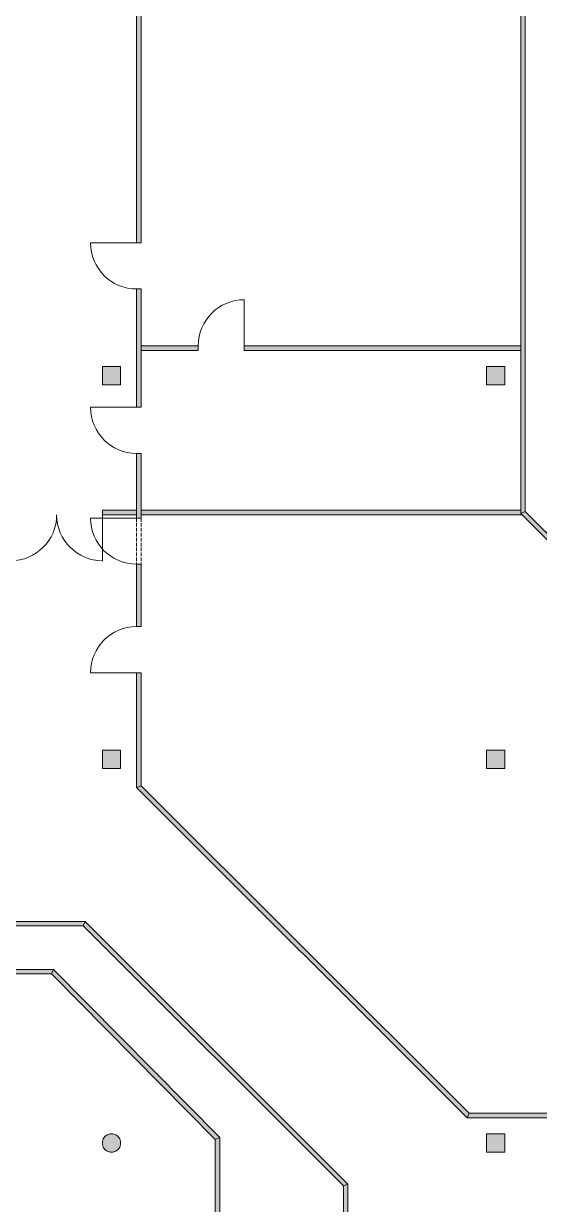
# Model space of a CAD drawing. Header units: inches. Extents: x 33931 to 204452, y 8264 to 159539.
# Drawn here: x 151480 to 162758, y 57968 to 83819 of the extents above; entities that cross this region are included whole.
import ezdxf

# ---------------------------------------------------------------- set-up
doc = ezdxf.new("R2010")
doc.units = ezdxf.units.IN
doc.header["$LTSCALE"] = 200
doc.header["$MEASUREMENT"] = 0
for name, pattern in [('AUSGEZOGEN', [0]), ('Standardmuster', [0]), ('VERDECKT2_S2', [0.54, 0.4, -0.14])]:
    doc.linetypes.add(name, pattern=pattern)
doc.layers.add('Grundebene', color=7, linetype='Continuous')

# ---------------------------------------------------------------- blocks, each defined once
blk = doc.blocks.new('COMPLEXOBJECT_20-3491')
at = {"layer": 'Grundebene', "color": 18, "linetype": 'AUSGEZOGEN', "lineweight": 13, "true_color": 0x000000}
blk.add_lwpolyline([(161180.246935, 59863.75), (166095.957615, 59863.75), (166095.957615, 59963.75), (161221.668295, 59963.75), (161180.246935, 59863.75)], dxfattribs=at)
blk = doc.blocks.new('COMPLEXOBJECT_21-3499')
at = {"layer": 'Grundebene', "color": 18, "linetype": 'AUSGEZOGEN', "lineweight": 13, "true_color": 0x000000}
for points in [[(153950.957615, 86408.75), (153950.957615, 79018.75), (154050.957615, 79018.75), (154050.957615, 86408.75), (153950.957615, 86408.75)], [(154050.957615, 75418.75), (154050.957615, 78008.75), (153950.957615, 78008.75), (153950.957615, 75418.75), (154050.957615, 75418.75)], [(153950.957615, 74408.75), (153950.957615, 72993.75), (154050.957615, 72993.75), (154050.957615, 74408.75), (153950.957615, 74408.75)], [(153950.957615, 71983.75), (153950.957615, 70618.75), (154050.957615, 70618.75), (154050.957615, 71983.75), (153950.957615, 71983.75)], [(154050.957615, 67134.46068), (154050.957615, 69608.75), (153950.957615, 69608.75), (153950.957615, 67093.03932), (154050.957615, 67134.46068)]]:
    blk.add_lwpolyline(points, dxfattribs=at)
blk = doc.blocks.new('COMPLEXOBJECT_35-34DD')
at = {"layer": 'Grundebene', "color": 18, "linetype": 'AUSGEZOGEN', "lineweight": 13, "true_color": 0x000000}
for points in [[(154050.957615, 76663.75), (155295.957615, 76663.75), (155295.957615, 76763.75), (154050.957615, 76763.75), (154050.957615, 76663.75)], [(156305.957615, 76663.75), (162350.957615, 76663.75), (162350.957615, 76763.75), (156305.957615, 76763.75), (156305.957615, 76663.75)]]:
    blk.add_lwpolyline(points, dxfattribs=at)
blk = doc.blocks.new('COMPLEXOBJECT_83-35F9')
at = {"layer": 'Grundebene', "color": 18, "linetype": 'AUSGEZOGEN', "lineweight": 13, "true_color": 0x000000}
for points in [[(150456.606895, 73063.75), (151195.957615, 73063.75), (151195.957615, 73163.75), (150456.540435, 73163.75), (150456.606895, 73063.75)], [(153950.957615, 73163.75), (153205.957615, 73163.75), (153205.957615, 73063.75), (153950.957615, 73063.75), (153950.957615, 73163.75)]]:
    blk.add_lwpolyline(points, dxfattribs=at)
blk = doc.blocks.new('door-51F5')
at = {"layer": 'Grundebene', "color": 18, "linetype": 'Standardmuster', "lineweight": 13, "true_color": 0x000000}
blk.add_line((153950.957615, 75418.75), (152940.957615, 75418.75), dxfattribs=at)
blk.add_arc((153950.957615, 75418.75), 1010, 180, 270, dxfattribs=at)
blk = doc.blocks.new('door-51FD')
at = {"layer": 'Grundebene', "color": 18, "linetype": 'Standardmuster', "lineweight": 13, "true_color": 0x000000}
blk.add_line((153950.957615, 72993.75), (152940.957615, 72993.75), dxfattribs=at)
blk.add_arc((153950.957615, 72993.75), 1010, 180, 270, dxfattribs=at)
blk = doc.blocks.new('door-5205')
at = {"layer": 'Grundebene', "color": 18, "linetype": 'Standardmuster', "lineweight": 13, "true_color": 0x000000}
blk.add_line((153950.957615, 79018.75), (152940.957615, 79018.75), dxfattribs=at)
blk.add_arc((153950.957615, 79018.75), 1010, 180, 270, dxfattribs=at)
blk = doc.blocks.new('door-521D')
at = {"layer": 'Grundebene', "color": 18, "linetype": 'Standardmuster', "lineweight": 13, "true_color": 0x000000}
blk.add_line((156305.957615, 76763.75), (156305.957615, 77773.75), dxfattribs=at)
blk.add_arc((156305.957615, 76763.75), 1010, 90, 180, dxfattribs=at)
blk = doc.blocks.new('door-5237')
at = {"layer": 'Grundebene', "color": 18, "linetype": 'Standardmuster', "lineweight": 13, "true_color": 0x000000}
blk.add_line((153950.957615, 69608.75), (152940.957615, 69608.75), dxfattribs=at)
blk.add_arc((153950.957615, 69608.75), 1010, 90, 180, dxfattribs=at)
blk = doc.blocks.new('door-526F')
at = {"layer": 'Grundebene', "color": 18, "linetype": 'Standardmuster', "lineweight": 13, "true_color": 0x000000}
for p, q in [((151195.957615, 73063.75), (151195.957615, 72058.75)), ((153205.957615, 73063.75), (153205.957615, 72058.75))]:
    blk.add_line(p, q, dxfattribs=at)
for centre, start, end in [((151195.957615, 73063.75), 270, 0), ((153205.957615, 73063.75), 180, 270)]:
    blk.add_arc(centre, 1005, start, end, dxfattribs=at)

msp = doc.modelspace()

# ---------------------------------------------------------------- hatches: boundary and pattern name
at = {"layer": 'Grundebene', "true_color": 0x000000, "transparency": 33554687}
for points in [[(162450.957615, 101863.75), (162450.957615, 73134.46068), (162350.957615, 73093.03932), (162350.957615, 101863.75)], [(153950.957615, 79018.75), (153950.957615, 86408.75), (154050.957615, 86408.75), (154050.957615, 79018.75)], [(154050.957615, 78008.75), (154050.957615, 75418.75), (153950.957615, 75418.75), (153950.957615, 78008.75)], [(155295.957615, 76663.75), (154050.957615, 76663.75), (154050.957615, 76763.75), (155295.957615, 76763.75)], [(162350.957615, 76663.75), (156305.957615, 76663.75), (156305.957615, 76763.75), (162350.957615, 76763.75)], [(153600.957615, 75913.75), (153200.957615, 75913.75), (153200.957615, 76313.75), (153600.957615, 76313.75)], [(162000.957615, 75913.75), (161600.957615, 75913.75), (161600.957615, 76313.75), (162000.957615, 76313.75)], [(153950.957615, 72993.75), (153950.957615, 74408.75), (154050.957615, 74408.75), (154050.957615, 72993.75)], [(153205.957615, 73163.75), (153950.957615, 73163.75), (153950.957615, 73063.75), (153205.957615, 73063.75)], [(154050.957615, 73163.75), (162350.957615, 73163.75), (162350.957615, 73093.03932), (162380.246935, 73063.75), (154050.957615, 73063.75)], [(162450.957615, 73134.46068), (167221.668295, 68363.75), (167180.246935, 68263.75), (162350.957615, 73093.03932)], [(153950.957615, 70618.75), (153950.957615, 71983.75), (154050.957615, 71983.75), (154050.957615, 70618.75)], [(154050.957615, 69608.75), (154050.957615, 67134.46068), (153950.957615, 67093.03932), (153950.957615, 69608.75)], [(153600.957615, 67513.75), (153200.957615, 67513.75), (153200.957615, 67913.75), (153600.957615, 67913.75)], [(162000.957615, 67513.75), (161600.957615, 67513.75), (161600.957615, 67913.75), (162000.957615, 67913.75)], [(161180.246935, 59863.75), (153950.957615, 67093.03932), (154050.957615, 67134.46068), (161221.668295, 59963.75)], [(144980.317645, 64163.75), (152821.668295, 64163.75), (152780.246935, 64063.75), (145021.597585, 64063.75)], [(152821.668295, 64163.75), (158571.668295, 58413.75), (158471.668295, 58372.32865), (152780.246935, 64063.75)], [(150559.019385, 63113.75), (152130.077105, 63113.75), (152088.308705, 63013.75), (150517.598035, 63013.75)], [(152130.077105, 63113.75), (155771.668295, 59428.80654), (155671.668295, 59387.73138), (152088.308705, 63013.75)], [(166095.957615, 59863.75), (161180.246935, 59863.75), (161221.668295, 59963.75), (166095.957615, 59963.75)], [(153369.411475, 59512.92448), (153432.503755, 59512.92448), (153492.508065, 59493.42789), (153543.550795, 59456.34318), (153580.635505, 59405.30046), (153600.132085, 59345.29614), (153600.132085, 59282.20386), (153580.635505, 59222.19955), (153543.550795, 59171.15682), (153492.508065, 59134.07211), (153432.503755, 59114.57553), (153369.411475, 59114.57553), (153309.407155, 59134.07211), (153258.364435, 59171.15682), (153221.279725, 59222.19955), (153201.783135, 59282.20386), (153201.783135, 59345.29614), (153221.279725, 59405.30046), (153258.364435, 59456.34318), (153309.407155, 59493.42789)], [(162000.957615, 59113.75), (161600.957615, 59113.75), (161600.957615, 59513.75), (162000.957615, 59513.75)], [(155771.668295, 59428.80654), (155771.668295, 53363.75), (155671.668295, 53322.32865), (155671.668295, 59387.73138)], [(158571.668295, 58413.75), (158571.668295, 52663.75), (158471.668295, 52663.75), (158471.668295, 58372.32865)]]:
    msp.add_hatch(color=18, dxfattribs=at).paths.add_polyline_path(points, flags=0)

# ---------------------------------------------------------------- linework, layer by layer
at = {"layer": 'Grundebene', "color": 18, "linetype": 'AUSGEZOGEN', "lineweight": 13, "true_color": 0x000000}
for p, q in [((162350.957615, 101863.75), (162350.957615, 76663.75)), ((162450.957615, 76663.75), (162450.957615, 101863.75)), ((153950.957615, 86408.75), (153950.957615, 79018.75)), ((154050.957615, 79018.75), (154050.957615, 85063.75)), ((154050.957615, 79018.75), (153950.957615, 79018.75)), ((153950.957615, 78008.75), (153950.957615, 75418.75)), ((153950.957615, 78008.75), (154050.957615, 78008.75)), ((154050.957615, 76763.75), (154050.957615, 78008.75)), ((155295.957615, 76763.75), (154050.957615, 76763.75)), ((154050.957615, 76663.75), (155295.957615, 76663.75)), ((154050.957615, 75418.75), (154050.957615, 76663.75)), ((155295.957615, 76763.75), (155295.957615, 76663.75)), ((162350.957615, 76763.75), (156305.957615, 76763.75)), ((156305.957615, 76663.75), (156305.957615, 76763.75)), ((156305.957615, 76663.75), (162350.957615, 76663.75)), ((162350.957615, 76663.75), (162350.957615, 76763.75)), ((162350.957615, 76663.75), (162350.957615, 73093.03932)), ((162450.957615, 73134.46068), (162450.957615, 76663.75)), ((153600.957615, 76313.75), (153200.957615, 76313.75)), ((153200.957615, 76313.75), (153200.957615, 75913.75)), ((153600.957615, 75913.75), (153600.957615, 76313.75)), ((161600.957615, 76313.75), (161600.957615, 75913.75)), ((162000.957615, 76313.75), (161600.957615, 76313.75)), ((162000.957615, 75913.75), (162000.957615, 76313.75)), ((153200.957615, 75913.75), (153600.957615, 75913.75)), ((161600.957615, 75913.75), (162000.957615, 75913.75)), ((154050.957615, 75418.75), (153950.957615, 75418.75)), ((153950.957615, 75418.75), (154050.957615, 75418.75)), ((153950.957615, 74408.75), (154050.957615, 74408.75)), ((153950.957615, 74408.75), (153950.957615, 73163.75)), ((154050.957615, 74408.75), (153950.957615, 74408.75)), ((154050.957615, 73163.75), (154050.957615, 74408.75)), ((153205.957615, 73063.75), (153205.957615, 73163.75)), ((153950.957615, 73163.75), (153205.957615, 73163.75)), ((162350.957615, 73163.75), (154050.957615, 73163.75)), ((162350.957615, 73093.03932), (162350.957615, 73163.75)), ((153205.957615, 73063.75), (153950.957615, 73063.75)), ((153950.957615, 73063.75), (153950.957615, 72993.75)), ((154050.957615, 72993.75), (153950.957615, 72993.75)), ((154050.957615, 73063.75), (162380.246935, 73063.75)), ((154050.957615, 72993.75), (154050.957615, 73063.75)), ((162350.957615, 73093.03932), (162450.957615, 73134.46068)), ((162450.957615, 73134.46068), (162350.957615, 73093.03932)), ((162350.957615, 73093.03932), (167180.246935, 68263.75)), ((162380.246935, 73063.75), (162350.957615, 73093.03932)), ((167221.668295, 68363.75), (162450.957615, 73134.46068)), ((153950.957615, 71983.75), (153950.957615, 70618.75)), ((153950.957615, 71983.75), (154050.957615, 71983.75)), ((154050.957615, 70618.75), (153950.957615, 70618.75)), ((154050.957615, 70618.75), (153950.957615, 70618.75)), ((153950.957615, 69608.75), (154050.957615, 69608.75)), ((153950.957615, 69608.75), (154050.957615, 69608.75)), ((154050.957615, 67134.46068), (154050.957615, 69608.75)), ((153200.957615, 67913.75), (153200.957615, 67513.75)), ((153600.957615, 67913.75), (153200.957615, 67913.75)), ((153600.957615, 67513.75), (153600.957615, 67913.75)), ((162000.957615, 67913.75), (161600.957615, 67913.75)), ((161600.957615, 67913.75), (161600.957615, 67513.75)), ((162000.957615, 67513.75), (162000.957615, 67913.75)), ((153200.957615, 67513.75), (153600.957615, 67513.75)), ((161600.957615, 67513.75), (162000.957615, 67513.75)), ((153950.957615, 67093.03932), (161180.246935, 59863.75)), ((161221.668295, 59963.75), (154050.957615, 67134.46068)), ((152821.668295, 64163.75), (144980.317645, 64163.75)), ((158571.668295, 58413.75), (152821.668295, 64163.75)), ((145021.597585, 64063.75), (152780.246935, 64063.75)), ((152780.246935, 64063.75), (158471.668295, 58372.32865)), ((152130.077105, 63113.75), (150559.019385, 63113.75)), ((155771.668295, 59428.80654), (152130.077105, 63113.75)), ((150517.598035, 63013.75), (152088.308705, 63013.75)), ((152088.308705, 63013.75), (155671.668295, 59387.73138)), ((161180.246935, 59863.75), (166095.957615, 59863.75)), ((166095.957615, 59963.75), (161221.668295, 59963.75)), ((153309.407155, 59493.42789), (153258.364435, 59456.34318)), ((153369.411475, 59512.92448), (153309.407155, 59493.42789)), ((153432.503755, 59512.92448), (153369.411475, 59512.92448)), ((153492.508065, 59493.42789), (153432.503755, 59512.92448)), ((153543.550795, 59456.34318), (153492.508065, 59493.42789)), ((161600.957615, 59513.75), (161600.957615, 59113.75)), ((162000.957615, 59513.75), (161600.957615, 59513.75)), ((162000.957615, 59113.75), (162000.957615, 59513.75)), ((153221.279725, 59405.30046), (153201.783135, 59345.29614)), ((153201.783135, 59345.29614), (153201.783135, 59282.20386)), ((153201.783135, 59282.20386), (153221.279725, 59222.19955)), ((153258.364435, 59456.34318), (153221.279725, 59405.30046)), ((153221.279725, 59222.19955), (153258.364435, 59171.15682)), ((153580.635505, 59405.30046), (153543.550795, 59456.34318)), ((153543.550795, 59171.15682), (153580.635505, 59222.19955)), ((153600.132085, 59345.29614), (153580.635505, 59405.30046)), ((153580.635505, 59222.19955), (153600.132085, 59282.20386)), ((153600.132085, 59282.20386), (153600.132085, 59345.29614)), ((155671.668295, 59387.73138), (155671.668295, 53322.32865)), ((155771.668295, 53363.75), (155771.668295, 59428.80654)), ((153258.364435, 59171.15682), (153309.407155, 59134.07211)), ((153309.407155, 59134.07211), (153369.411475, 59114.57553)), ((153369.411475, 59114.57553), (153432.503755, 59114.57553)), ((153432.503755, 59114.57553), (153492.508065, 59134.07211)), ((153492.508065, 59134.07211), (153543.550795, 59171.15682)), ((161600.957615, 59113.75), (162000.957615, 59113.75)), ((158471.668295, 58372.32865), (158471.668295, 52763.75)), ((158571.668295, 56363.5685), (158571.668295, 58413.75))]:
    msp.add_line(p, q, dxfattribs=at)
at = {"layer": 'Grundebene', "color": 18, "linetype": 'VERDECKT2_S2', "lineweight": 13, "true_color": 0x000000}
for p, q in [((153950.957615, 72993.75), (153950.957615, 71983.75)), ((154050.957615, 72993.75), (154050.957615, 71983.75))]:
    msp.add_line(p, q, dxfattribs=at)
at = {"layer": 'Grundebene', "color": 18, "linetype": 'AUSGEZOGEN', "lineweight": 13, "true_color": 0x000000}
for points in [[(162450.957615, 73134.46068), (162450.957615, 101863.75), (162350.957615, 101863.75), (162350.957615, 73093.03932), (162450.957615, 73134.46068)], [(153950.957615, 86408.75), (153950.957615, 79018.75), (154050.957615, 79018.75), (154050.957615, 86408.75), (153950.957615, 86408.75)], [(154050.957615, 75418.75), (154050.957615, 78008.75), (153950.957615, 78008.75), (153950.957615, 75418.75), (154050.957615, 75418.75)], [(154050.957615, 76663.75), (155295.957615, 76663.75), (155295.957615, 76763.75), (154050.957615, 76763.75), (154050.957615, 76663.75)], [(156305.957615, 76663.75), (162350.957615, 76663.75), (162350.957615, 76763.75), (156305.957615, 76763.75), (156305.957615, 76663.75)], [(153200.957615, 75913.75), (153600.957615, 75913.75), (153600.957615, 76313.75), (153200.957615, 76313.75), (153200.957615, 75913.75)], [(161600.957615, 75913.75), (162000.957615, 75913.75), (162000.957615, 76313.75), (161600.957615, 76313.75), (161600.957615, 75913.75)], [(153950.957615, 74408.75), (153950.957615, 72993.75), (154050.957615, 72993.75), (154050.957615, 74408.75), (153950.957615, 74408.75)], [(153950.957615, 73163.75), (153205.957615, 73163.75), (153205.957615, 73063.75), (153950.957615, 73063.75), (153950.957615, 73163.75)], [(162350.957615, 73163.75), (154050.957615, 73163.75), (154050.957615, 73063.75), (162380.246935, 73063.75), (162350.957615, 73093.03932), (162350.957615, 73163.75)], [(167221.668295, 68363.75), (162450.957615, 73134.46068), (162350.957615, 73093.03932), (167180.246935, 68263.75), (167221.668295, 68363.75)], [(153950.957615, 71983.75), (153950.957615, 70618.75), (154050.957615, 70618.75), (154050.957615, 71983.75), (153950.957615, 71983.75)], [(154050.957615, 67134.46068), (154050.957615, 69608.75), (153950.957615, 69608.75), (153950.957615, 67093.03932), (154050.957615, 67134.46068)], [(153200.957615, 67513.75), (153600.957615, 67513.75), (153600.957615, 67913.75), (153200.957615, 67913.75), (153200.957615, 67513.75)], [(161600.957615, 67513.75), (162000.957615, 67513.75), (162000.957615, 67913.75), (161600.957615, 67913.75), (161600.957615, 67513.75)], [(153950.957615, 67093.03932), (161180.246935, 59863.75), (161221.668295, 59963.75), (154050.957615, 67134.46068), (153950.957615, 67093.03932)], [(152821.668295, 64163.75), (144980.317645, 64163.75), (145021.597585, 64063.75), (152780.246935, 64063.75), (152821.668295, 64163.75)], [(158571.668295, 58413.75), (152821.668295, 64163.75), (152780.246935, 64063.75), (158471.668295, 58372.32865), (158571.668295, 58413.75)], [(152130.077105, 63113.75), (150559.019385, 63113.75), (150517.598035, 63013.75), (152088.308705, 63013.75), (152130.077105, 63113.75)], [(155771.668295, 59428.80654), (152130.077105, 63113.75), (152088.308705, 63013.75), (155671.668295, 59387.73138), (155771.668295, 59428.80654)], [(161180.246935, 59863.75), (166095.957615, 59863.75), (166095.957615, 59963.75), (161221.668295, 59963.75), (161180.246935, 59863.75)], [(153432.503755, 59512.92448), (153369.411475, 59512.92448), (153309.407155, 59493.42789), (153258.364435, 59456.34318), (153221.279725, 59405.30046), (153201.783135, 59345.29614), (153201.783135, 59282.20386), (153221.279725, 59222.19955), (153258.364435, 59171.15682), (153309.407155, 59134.07211), (153369.411475, 59114.57553), (153432.503755, 59114.57553), (153492.508065, 59134.07211), (153543.550795, 59171.15682), (153580.635505, 59222.19955), (153600.132085, 59282.20386), (153600.132085, 59345.29614), (153580.635505, 59405.30046), (153543.550795, 59456.34318), (153492.508065, 59493.42789), (153432.503755, 59512.92448)], [(161600.957615, 59113.75), (162000.957615, 59113.75), (162000.957615, 59513.75), (161600.957615, 59513.75), (161600.957615, 59113.75)], [(155771.668295, 53363.75), (155771.668295, 59428.80654), (155671.668295, 59387.73138), (155671.668295, 53322.32865), (155771.668295, 53363.75)], [(158571.668295, 52663.75), (158571.668295, 58413.75), (158471.668295, 58372.32865), (158471.668295, 52663.75), (158571.668295, 52663.75)]]:
    msp.add_lwpolyline(points, dxfattribs=at)

# ---------------------------------------------------------------- block references
at = {"layer": 'Grundebene'}
for name in ['COMPLEXOBJECT_21-3499', 'door-5205', 'door-521D', 'COMPLEXOBJECT_35-34DD', 'door-51F5', 'COMPLEXOBJECT_83-35F9', 'door-526F', 'door-51FD', 'door-5237', 'COMPLEXOBJECT_20-3491']:
    msp.add_blockref(name, (0, 0), dxfattribs=at)

doc.saveas('drawing.dxf')
